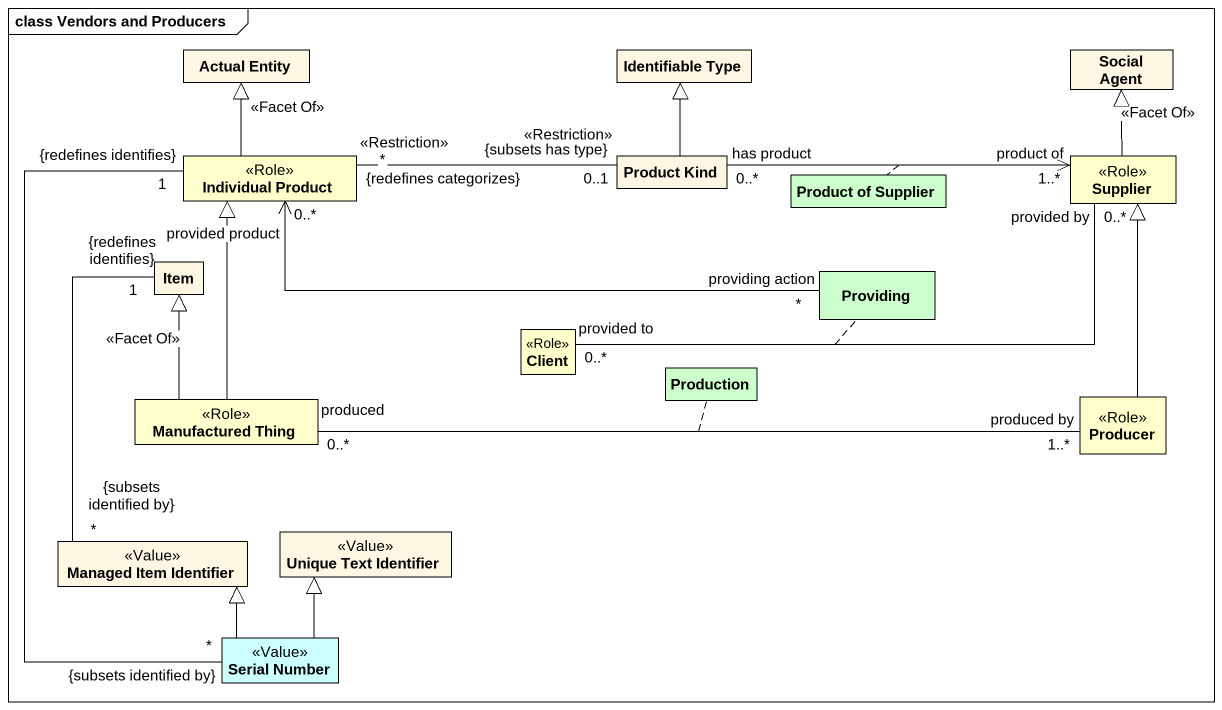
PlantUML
@startuml
mainframe class Vendors and Producers
hide circle
hide empty members
class "Actual Entity" as Actual_Entity
class "Identifiable Type" as Identifiable_Type
class "Social Agent" as Social_Agent
class "Individual Product" as Individual_Product <<Role>> #FFFFCC
class "Product Kind" as Product_Kind
class "Product of Supplier" as Product_of_Supplier #CCFFCC
class Supplier <<Role>> #FFFFCC
class Item
class Providing #CCFFCC
class Client <<Role>> #FFFFCC
class Production #CCFFCC
class "Manufactured Thing" as Manufactured_Thing <<Role>> #FFFFCC
class Producer <<Role>> #FFFFCC
class "Managed Item Identifier" as Managed_Item_Identifier <<Value>>
class "Unique Text Identifier" as Unique_Text_Identifier <<Value>>
class "Serial Number" as Serial_Number <<Value>> #CCFFFF
Individual_Product -up-|> Actual_Entity : <<Facet Of>>
Product_Kind -up-|> Identifiable_Type
Product_Kind "0..1\n{subsets has type}\n<<Restriction>>" -left- "*\n{redefines categorizes}\n<<Restriction>>" Individual_Product
Supplier -up-|> Social_Agent : <<Facet Of>>
Supplier "product of\n1..*" <-left- "has product\n0..*" Product_Kind
(Supplier, Product_Kind) .. Product_of_Supplier
Providing "providing action\n*" -left-> "provided product\n0..*" Individual_Product
Client "provided to\n0..*" -right- "provided by\n0..*" Supplier
(Client, Supplier) .. Providing
Manufactured_Thing -up-|> Individual_Product
Manufactured_Thing -up-|> Item : <<Facet Of>>
Manufactured_Thing "produced\n0..*" -right- "produced by\n1..*" Producer
(Manufactured_Thing, Producer) .. Production
Producer -up-|> Supplier
Managed_Item_Identifier "*\n{subsets identified by}" -up- "1\n{redefines identifies}" Item
Serial_Number "*\n{subsets identified by}" -up- "1\n{redefines identifies}" Individual_Product
Serial_Number -up-|> Managed_Item_Identifier
Serial_Number -up-|> Unique_Text_Identifier
@enduml
